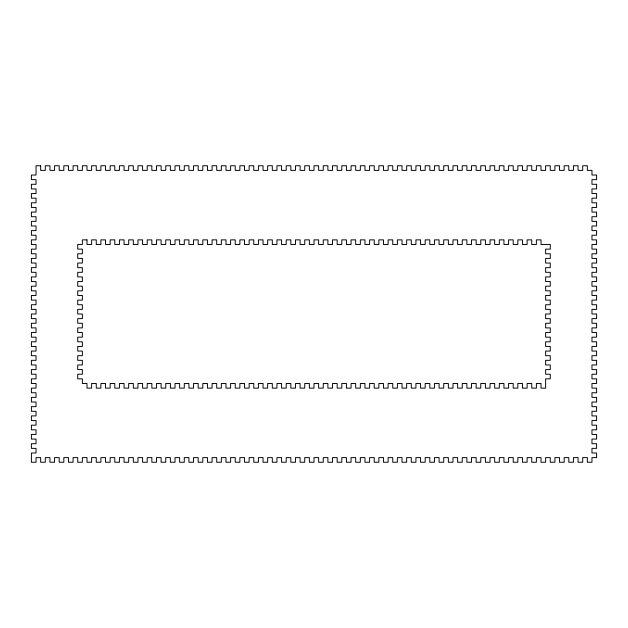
<?xml version="1.0" encoding="UTF-8"?>
<svg xmlns="http://www.w3.org/2000/svg" width="628" height="628" viewBox="0 0 628 628"><rect width="100%" height="100%" fill="white"/><g stroke="black" fill="none" stroke-linecap="round" stroke-linejoin="round"><path stroke-width="0.94" d="M40.663 165.753L36.032 165.753L36.032 175.016L31.4 175.016L31.4 179.647L36.032 179.647L36.032 184.279L31.4 184.279L31.4 188.918L36.032 188.918L36.032 193.55L31.4 193.55L31.4 198.181L36.032 198.181L36.032 202.813L31.4 202.813L31.4 207.444L36.032 207.444L36.032 212.076L31.4 212.076L31.4 216.715L36.032 216.715L36.032 221.346L31.4 221.346L31.4 225.978L36.032 225.978L36.032 230.609L31.4 230.609L31.4 235.241L36.032 235.241L36.032 239.872L31.4 239.872L31.4 244.512L36.032 244.512L36.032 249.143L31.4 249.143L31.4 253.775L36.032 253.775L36.032 258.406L31.4 258.406L31.4 263.038L36.032 263.038L36.032 267.669L31.4 267.669L31.4 272.309L36.032 272.309L36.032 276.94L31.4 276.94L31.4 281.572L36.032 281.572L36.032 286.203L31.4 286.203L31.4 290.835L36.032 290.835L36.032 295.466L31.4 295.466L31.4 300.106L36.032 300.106L36.032 304.737L31.4 304.737L31.4 309.369L36.032 309.369L36.032 314L31.4 314L31.4 318.632L36.032 318.632L36.032 323.263L31.4 323.263L31.4 327.894L36.032 327.894L36.032 332.534L31.4 332.534L31.4 337.165L36.032 337.165L36.032 341.797L31.4 341.797L31.4 346.428L36.032 346.428L36.032 351.06L31.4 351.06L31.4 355.691L36.032 355.691L36.032 360.331L31.4 360.331L31.4 364.962L36.032 364.962L36.032 369.594L31.4 369.594L31.4 374.225L36.032 374.225L36.032 378.857L31.4 378.857L31.4 383.488L36.032 383.488L36.032 388.128L31.4 388.128L31.4 392.759L36.032 392.759L36.032 397.391L31.4 397.391L31.4 402.022L36.032 402.022L36.032 406.654L31.4 406.654L31.4 411.285L36.032 411.285L36.032 415.924L31.4 415.924L31.4 420.556L36.032 420.556L36.032 425.187L31.4 425.187L31.4 429.819L36.032 429.819L36.032 434.45L31.4 434.45L31.4 439.082L36.032 439.082L36.032 443.721L31.4 443.721L31.4 448.353L36.032 448.353L36.032 452.984L31.4 452.984L31.4 462.247L36.032 462.247L36.032 457.616L40.663 457.616L40.663 462.247L45.295 462.247L45.295 457.616L49.934 457.616L49.934 462.247L54.565 462.247L54.565 457.616L59.197 457.616L59.197 462.247L63.828 462.247L63.828 457.616L68.46 457.616L68.46 462.247L73.091 462.247L73.091 457.616L77.731 457.616L77.731 462.247L82.362 462.247L82.362 457.616L86.994 457.616L86.994 462.247L91.625 462.247L91.625 457.616L96.257 457.616L96.257 462.247L100.888 462.247L100.888 457.616L105.528 457.616L105.528 462.247L110.159 462.247L110.159 457.616L114.791 457.616L114.791 462.247L119.422 462.247L119.422 457.616L124.054 457.616L124.054 462.247L128.685 462.247L128.685 457.616L133.324 457.616L133.324 462.247L137.956 462.247L137.956 457.616L142.587 457.616L142.587 462.247L147.219 462.247L147.219 457.616L151.85 457.616L151.85 462.247L156.482 462.247L156.482 457.616L161.121 457.616L161.121 462.247L165.753 462.247L165.753 457.616L170.384 457.616L170.384 462.247L175.016 462.247L175.016 457.616L179.647 457.616L179.647 462.247L184.279 462.247L184.279 457.616L188.918 457.616L188.918 462.247L193.55 462.247L193.55 457.616L198.181 457.616L198.181 462.247L202.813 462.247L202.813 457.616L207.444 457.616L207.444 462.247L212.076 462.247L212.076 457.616L216.715 457.616L216.715 462.247L221.346 462.247L221.346 457.616L225.978 457.616L225.978 462.247L230.609 462.247L230.609 457.616L235.241 457.616L235.241 462.247L239.872 462.247L239.872 457.616L244.512 457.616L244.512 462.247L249.143 462.247L249.143 457.616L253.775 457.616L253.775 462.247L258.406 462.247L258.406 457.616L263.038 457.616L263.038 462.247L267.669 462.247L267.669 457.616L272.309 457.616L272.309 462.247L276.94 462.247L276.94 457.616L281.572 457.616L281.572 462.247L286.203 462.247L286.203 457.616L290.835 457.616L290.835 462.247L295.466 462.247L295.466 457.616L300.106 457.616L300.106 462.247L304.737 462.247L304.737 457.616L309.369 457.616L309.369 462.247L314 462.247L314 457.616L318.632 457.616L318.632 462.247L323.263 462.247L323.263 457.616L327.894 457.616L327.894 462.247L332.534 462.247L332.534 457.616L337.165 457.616L337.165 462.247L341.797 462.247L341.797 457.616L346.428 457.616L346.428 462.247L351.06 462.247L351.06 457.616L355.691 457.616L355.691 462.247L360.331 462.247L360.331 457.616L364.962 457.616L364.962 462.247L369.594 462.247L369.594 457.616L374.225 457.616L374.225 462.247L378.857 462.247L378.857 457.616L383.488 457.616L383.488 462.247L388.128 462.247L388.128 457.616L392.759 457.616L392.759 462.247L397.391 462.247L397.391 457.616L402.022 457.616L402.022 462.247L406.654 462.247L406.654 457.616L411.285 457.616L411.285 462.247L415.924 462.247L415.924 457.616L420.556 457.616L420.556 462.247L425.187 462.247L425.187 457.616L429.819 457.616L429.819 462.247L434.45 462.247L434.45 457.616L439.082 457.616L439.082 462.247L443.721 462.247L443.721 457.616L448.353 457.616L448.353 462.247L452.984 462.247L452.984 457.616L457.616 457.616L457.616 462.247L462.247 462.247L462.247 457.616L466.879 457.616L466.879 462.247L471.518 462.247L471.518 457.616L476.15 457.616L476.15 462.247L480.781 462.247L480.781 457.616L485.413 457.616L485.413 462.247L490.044 462.247L490.044 457.616L494.676 457.616L494.676 462.247L499.315 462.247L499.315 457.616L503.946 457.616L503.946 462.247L508.578 462.247L508.578 457.616L513.209 457.616L513.209 462.247L517.841 462.247L517.841 457.616L522.472 457.616L522.472 462.247L527.112 462.247L527.112 457.616L531.743 457.616L531.743 462.247L536.375 462.247L536.375 457.616L541.006 457.616L541.006 462.247L545.638 462.247L545.638 457.616L550.269 457.616L550.269 462.247L554.909 462.247L554.909 457.616L559.54 457.616L559.54 462.247L564.172 462.247L564.172 457.616L568.803 457.616L568.803 462.247L573.435 462.247L573.435 457.616L578.066 457.616L578.066 462.247L582.706 462.247L582.706 457.616L587.337 457.616L587.337 462.247L591.969 462.247L591.969 457.616L596.6 457.616L596.6 452.984L591.969 452.984L591.969 448.353L596.6 448.353L596.6 443.721L591.969 443.721L591.969 439.082L596.6 439.082L596.6 434.45L591.969 434.45L591.969 429.819L596.6 429.819L596.6 425.187L591.969 425.187L591.969 420.556L596.6 420.556L596.6 415.924L591.969 415.924L591.969 411.285L596.6 411.285L596.6 406.654L591.969 406.654L591.969 402.022L596.6 402.022L596.6 397.391L591.969 397.391L591.969 392.759L596.6 392.759L596.6 388.128L591.969 388.128L591.969 383.488L596.6 383.488L596.6 378.857L591.969 378.857L591.969 374.225L596.6 374.225L596.6 369.594L591.969 369.594L591.969 364.962L596.6 364.962L596.6 360.331L591.969 360.331L591.969 355.691L596.6 355.691L596.6 351.06L591.969 351.06L591.969 346.428L596.6 346.428L596.6 341.797L591.969 341.797L591.969 337.165L596.6 337.165L596.6 332.534L591.969 332.534L591.969 327.894L596.6 327.894L596.6 323.263L591.969 323.263L591.969 318.632L596.6 318.632L596.6 314L591.969 314L591.969 309.369L596.6 309.369L596.6 304.737L591.969 304.737L591.969 300.106L596.6 300.106L596.6 295.466L591.969 295.466L591.969 290.835L596.6 290.835L596.6 286.203L591.969 286.203L591.969 281.572L596.6 281.572L596.6 276.94L591.969 276.94L591.969 272.309L596.6 272.309L596.6 267.669L591.969 267.669L591.969 263.038L596.6 263.038L596.6 258.406L591.969 258.406L591.969 253.775L596.6 253.775L596.6 249.143L591.969 249.143L591.969 244.512L596.6 244.512L596.6 239.872L591.969 239.872L591.969 235.241L596.6 235.241L596.6 230.609L591.969 230.609L591.969 225.978L596.6 225.978L596.6 221.346L591.969 221.346L591.969 216.715L596.6 216.715L596.6 212.076L591.969 212.076L591.969 207.444L596.6 207.444L596.6 202.813L591.969 202.813L591.969 198.181L596.6 198.181L596.6 193.55L591.969 193.55L591.969 188.918L596.6 188.918L596.6 184.279L591.969 184.279L591.969 179.647L596.6 179.647L596.6 175.016L591.969 175.016L591.969 170.384L587.337 170.384L587.337 165.753L582.706 165.753L582.706 170.384L578.066 170.384L578.066 165.753L573.435 165.753L573.435 170.384L568.803 170.384L568.803 165.753L564.172 165.753L564.172 170.384L559.54 170.384L559.54 165.753L554.909 165.753L554.909 170.384L550.269 170.384L550.269 165.753L545.638 165.753L545.638 170.384L541.006 170.384L541.006 165.753L536.375 165.753L536.375 170.384L531.743 170.384L531.743 165.753L527.112 165.753L527.112 170.384L522.472 170.384L522.472 165.753L517.841 165.753L517.841 170.384L513.209 170.384L513.209 165.753L508.578 165.753L508.578 170.384L503.946 170.384L503.946 165.753L499.315 165.753L499.315 170.384L494.676 170.384L494.676 165.753L490.044 165.753L490.044 170.384L485.413 170.384L485.413 165.753L480.781 165.753L480.781 170.384L476.15 170.384L476.15 165.753L471.518 165.753L471.518 170.384L466.879 170.384L466.879 165.753L462.247 165.753L462.247 170.384L457.616 170.384L457.616 165.753L452.984 165.753L452.984 170.384L448.353 170.384L448.353 165.753L443.721 165.753L443.721 170.384L439.082 170.384L439.082 165.753L434.45 165.753L434.45 170.384L429.819 170.384L429.819 165.753L425.187 165.753L425.187 170.384L420.556 170.384L420.556 165.753L415.924 165.753L415.924 170.384L411.285 170.384L411.285 165.753L406.654 165.753L406.654 170.384L402.022 170.384L402.022 165.753L397.391 165.753L397.391 170.384L392.759 170.384L392.759 165.753L388.128 165.753L388.128 170.384L383.488 170.384L383.488 165.753L378.857 165.753L378.857 170.384L374.225 170.384L374.225 165.753L369.594 165.753L369.594 170.384L364.962 170.384L364.962 165.753L360.331 165.753L360.331 170.384L355.691 170.384L355.691 165.753L351.06 165.753L351.06 170.384L346.428 170.384L346.428 165.753L341.797 165.753L341.797 170.384L337.165 170.384L337.165 165.753L332.534 165.753L332.534 170.384L327.894 170.384L327.894 165.753L323.263 165.753L323.263 170.384L318.632 170.384L318.632 165.753L314 165.753L314 170.384L309.369 170.384L309.369 165.753L304.737 165.753L304.737 170.384L300.106 170.384L300.106 165.753L295.466 165.753L295.466 170.384L290.835 170.384L290.835 165.753L286.203 165.753L286.203 170.384L281.572 170.384L281.572 165.753L276.94 165.753L276.94 170.384L272.309 170.384L272.309 165.753L267.669 165.753L267.669 170.384L263.038 170.384L263.038 165.753L258.406 165.753L258.406 170.384L253.775 170.384L253.775 165.753L249.143 165.753L249.143 170.384L244.512 170.384L244.512 165.753L239.872 165.753L239.872 170.384L235.241 170.384L235.241 165.753L230.609 165.753L230.609 170.384L225.978 170.384L225.978 165.753L221.346 165.753L221.346 170.384L216.715 170.384L216.715 165.753L212.076 165.753L212.076 170.384L207.444 170.384L207.444 165.753L202.813 165.753L202.813 170.384L198.181 170.384L198.181 165.753L193.55 165.753L193.55 170.384L188.918 170.384L188.918 165.753L184.279 165.753L184.279 170.384L179.647 170.384L179.647 165.753L175.016 165.753L175.016 170.384L170.384 170.384L170.384 165.753L165.753 165.753L165.753 170.384L161.121 170.384L161.121 165.753L156.482 165.753L156.482 170.384L151.85 170.384L151.85 165.753L147.219 165.753L147.219 170.384L142.587 170.384L142.587 165.753L137.956 165.753L137.956 170.384L133.324 170.384L133.324 165.753L128.685 165.753L128.685 170.384L124.054 170.384L124.054 165.753L119.422 165.753L119.422 170.384L114.791 170.384L114.791 165.753L110.159 165.753L110.159 170.384L105.528 170.384L105.528 165.753L100.888 165.753L100.888 170.384L96.257 170.384L96.257 165.753L91.625 165.753L91.625 170.384L86.994 170.384L86.994 165.753L82.362 165.753L82.362 170.384L77.731 170.384L77.731 165.753L73.091 165.753L73.091 170.384L68.46 170.384L68.46 165.753L63.828 165.753L63.828 170.384L59.197 170.384L59.197 165.753L54.565 165.753L54.565 170.384L49.934 170.384L49.934 165.753L45.295 165.753L45.295 170.384L40.663 170.384L40.663 165.753M86.994 239.872L82.362 239.872L82.362 244.512L77.731 244.512L77.731 249.143L82.362 249.143L82.362 253.775L77.731 253.775L77.731 258.406L82.362 258.406L82.362 263.038L77.731 263.038L77.731 267.669L82.362 267.669L82.362 272.309L77.731 272.309L77.731 276.94L82.362 276.94L82.362 281.572L77.731 281.572L77.731 286.203L82.362 286.203L82.362 290.835L77.731 290.835L77.731 295.466L82.362 295.466L82.362 300.106L77.731 300.106L77.731 304.737L82.362 304.737L82.362 309.369L77.731 309.369L77.731 314L82.362 314L82.362 318.632L77.731 318.632L77.731 323.263L82.362 323.263L82.362 327.894L77.731 327.894L77.731 332.534L82.362 332.534L82.362 337.165L77.731 337.165L77.731 341.797L82.362 341.797L82.362 346.428L77.731 346.428L77.731 351.06L82.362 351.06L82.362 355.691L77.731 355.691L77.731 360.331L82.362 360.331L82.362 364.962L77.731 364.962L77.731 369.594L82.362 369.594L82.362 374.225L77.731 374.225L77.731 378.857L82.362 378.857L82.362 383.488L86.994 383.488L86.994 388.128L91.625 388.128L91.625 383.488L96.257 383.488L96.257 388.128L100.888 388.128L100.888 383.488L105.528 383.488L105.528 388.128L110.159 388.128L110.159 383.488L114.791 383.488L114.791 388.128L119.422 388.128L119.422 383.488L124.054 383.488L124.054 388.128L128.685 388.128L128.685 383.488L133.324 383.488L133.324 388.128L137.956 388.128L137.956 383.488L142.587 383.488L142.587 388.128L147.219 388.128L147.219 383.488L151.85 383.488L151.85 388.128L156.482 388.128L156.482 383.488L161.121 383.488L161.121 388.128L165.753 388.128L165.753 383.488L170.384 383.488L170.384 388.128L175.016 388.128L175.016 383.488L179.647 383.488L179.647 388.128L184.279 388.128L184.279 383.488L188.918 383.488L188.918 388.128L193.55 388.128L193.55 383.488L198.181 383.488L198.181 388.128L202.813 388.128L202.813 383.488L207.444 383.488L207.444 388.128L212.076 388.128L212.076 383.488L216.715 383.488L216.715 388.128L221.346 388.128L221.346 383.488L225.978 383.488L225.978 388.128L230.609 388.128L230.609 383.488L235.241 383.488L235.241 388.128L239.872 388.128L239.872 383.488L244.512 383.488L244.512 388.128L249.143 388.128L249.143 383.488L253.775 383.488L253.775 388.128L258.406 388.128L258.406 383.488L263.038 383.488L263.038 388.128L267.669 388.128L267.669 383.488L272.309 383.488L272.309 388.128L276.94 388.128L276.94 383.488L281.572 383.488L281.572 388.128L286.203 388.128L286.203 383.488L290.835 383.488L290.835 388.128L295.466 388.128L295.466 383.488L300.106 383.488L300.106 388.128L304.737 388.128L304.737 383.488L309.369 383.488L309.369 388.128L314 388.128L314 383.488L318.632 383.488L318.632 388.128L323.263 388.128L323.263 383.488L327.894 383.488L327.894 388.128L332.534 388.128L332.534 383.488L337.165 383.488L337.165 388.128L341.797 388.128L341.797 383.488L346.428 383.488L346.428 388.128L351.06 388.128L351.06 383.488L355.691 383.488L355.691 388.128L360.331 388.128L360.331 383.488L364.962 383.488L364.962 388.128L369.594 388.128L369.594 383.488L374.225 383.488L374.225 388.128L378.857 388.128L378.857 383.488L383.488 383.488L383.488 388.128L388.128 388.128L388.128 383.488L392.759 383.488L392.759 388.128L397.391 388.128L397.391 383.488L402.022 383.488L402.022 388.128L406.654 388.128L406.654 383.488L411.285 383.488L411.285 388.128L415.924 388.128L415.924 383.488L420.556 383.488L420.556 388.128L425.187 388.128L425.187 383.488L429.819 383.488L429.819 388.128L434.45 388.128L434.45 383.488L439.082 383.488L439.082 388.128L443.721 388.128L443.721 383.488L448.353 383.488L448.353 388.128L452.984 388.128L452.984 383.488L457.616 383.488L457.616 388.128L462.247 388.128L462.247 383.488L466.879 383.488L466.879 388.128L471.518 388.128L471.518 383.488L476.15 383.488L476.15 388.128L480.781 388.128L480.781 383.488L485.413 383.488L485.413 388.128L490.044 388.128L490.044 383.488L494.676 383.488L494.676 388.128L499.315 388.128L499.315 383.488L503.946 383.488L503.946 388.128L508.578 388.128L508.578 383.488L513.209 383.488L513.209 388.128L517.841 388.128L517.841 383.488L522.472 383.488L522.472 388.128L527.112 388.128L527.112 383.488L531.743 383.488L531.743 388.128L536.375 388.128L536.375 383.488L541.006 383.488L541.006 388.128L545.638 388.128L545.638 378.857L550.269 378.857L550.269 374.225L545.638 374.225L545.638 369.594L550.269 369.594L550.269 364.962L545.638 364.962L545.638 360.331L550.269 360.331L550.269 355.691L545.638 355.691L545.638 351.06L550.269 351.06L550.269 346.428L545.638 346.428L545.638 341.797L550.269 341.797L550.269 337.165L545.638 337.165L545.638 332.534L550.269 332.534L550.269 327.894L545.638 327.894L545.638 323.263L550.269 323.263L550.269 318.632L545.638 318.632L545.638 314L550.269 314L550.269 309.369L545.638 309.369L545.638 304.737L550.269 304.737L550.269 300.106L545.638 300.106L545.638 295.466L550.269 295.466L550.269 290.835L545.638 290.835L545.638 286.203L550.269 286.203L550.269 281.572L545.638 281.572L545.638 276.94L550.269 276.94L550.269 272.309L545.638 272.309L545.638 267.669L550.269 267.669L550.269 263.038L545.638 263.038L545.638 258.406L550.269 258.406L550.269 253.775L545.638 253.775L545.638 249.143L550.269 249.143L550.269 244.512L541.006 244.512L541.006 239.872L536.375 239.872L536.375 244.512L531.743 244.512L531.743 239.872L527.112 239.872L527.112 244.512L522.472 244.512L522.472 239.872L517.841 239.872L517.841 244.512L513.209 244.512L513.209 239.872L508.578 239.872L508.578 244.512L503.946 244.512L503.946 239.872L499.315 239.872L499.315 244.512L494.676 244.512L494.676 239.872L490.044 239.872L490.044 244.512L485.413 244.512L485.413 239.872L480.781 239.872L480.781 244.512L476.15 244.512L476.15 239.872L471.518 239.872L471.518 244.512L466.879 244.512L466.879 239.872L462.247 239.872L462.247 244.512L457.616 244.512L457.616 239.872L452.984 239.872L452.984 244.512L448.353 244.512L448.353 239.872L443.721 239.872L443.721 244.512L439.082 244.512L439.082 239.872L434.45 239.872L434.45 244.512L429.819 244.512L429.819 239.872L425.187 239.872L425.187 244.512L420.556 244.512L420.556 239.872L415.924 239.872L415.924 244.512L411.285 244.512L411.285 239.872L406.654 239.872L406.654 244.512L402.022 244.512L402.022 239.872L397.391 239.872L397.391 244.512L392.759 244.512L392.759 239.872L388.128 239.872L388.128 244.512L383.488 244.512L383.488 239.872L378.857 239.872L378.857 244.512L374.225 244.512L374.225 239.872L369.594 239.872L369.594 244.512L364.962 244.512L364.962 239.872L360.331 239.872L360.331 244.512L355.691 244.512L355.691 239.872L351.06 239.872L351.06 244.512L346.428 244.512L346.428 239.872L341.797 239.872L341.797 244.512L337.165 244.512L337.165 239.872L332.534 239.872L332.534 244.512L327.894 244.512L327.894 239.872L323.263 239.872L323.263 244.512L318.632 244.512L318.632 239.872L314 239.872L314 244.512L309.369 244.512L309.369 239.872L304.737 239.872L304.737 244.512L300.106 244.512L300.106 239.872L295.466 239.872L295.466 244.512L290.835 244.512L290.835 239.872L286.203 239.872L286.203 244.512L281.572 244.512L281.572 239.872L276.94 239.872L276.94 244.512L272.309 244.512L272.309 239.872L267.669 239.872L267.669 244.512L263.038 244.512L263.038 239.872L258.406 239.872L258.406 244.512L253.775 244.512L253.775 239.872L249.143 239.872L249.143 244.512L244.512 244.512L244.512 239.872L239.872 239.872L239.872 244.512L235.241 244.512L235.241 239.872L230.609 239.872L230.609 244.512L225.978 244.512L225.978 239.872L221.346 239.872L221.346 244.512L216.715 244.512L216.715 239.872L212.076 239.872L212.076 244.512L207.444 244.512L207.444 239.872L202.813 239.872L202.813 244.512L198.181 244.512L198.181 239.872L193.55 239.872L193.55 244.512L188.918 244.512L188.918 239.872L184.279 239.872L184.279 244.512L179.647 244.512L179.647 239.872L175.016 239.872L175.016 244.512L170.384 244.512L170.384 239.872L165.753 239.872L165.753 244.512L161.121 244.512L161.121 239.872L156.482 239.872L156.482 244.512L151.85 244.512L151.85 239.872L147.219 239.872L147.219 244.512L142.587 244.512L142.587 239.872L137.956 239.872L137.956 244.512L133.324 244.512L133.324 239.872L128.685 239.872L128.685 244.512L124.054 244.512L124.054 239.872L119.422 239.872L119.422 244.512L114.791 244.512L114.791 239.872L110.159 239.872L110.159 244.512L105.528 244.512L105.528 239.872L100.888 239.872L100.888 244.512L96.257 244.512L96.257 239.872L91.625 239.872L91.625 244.512L86.994 244.512L86.994 239.872"/></g></svg>
